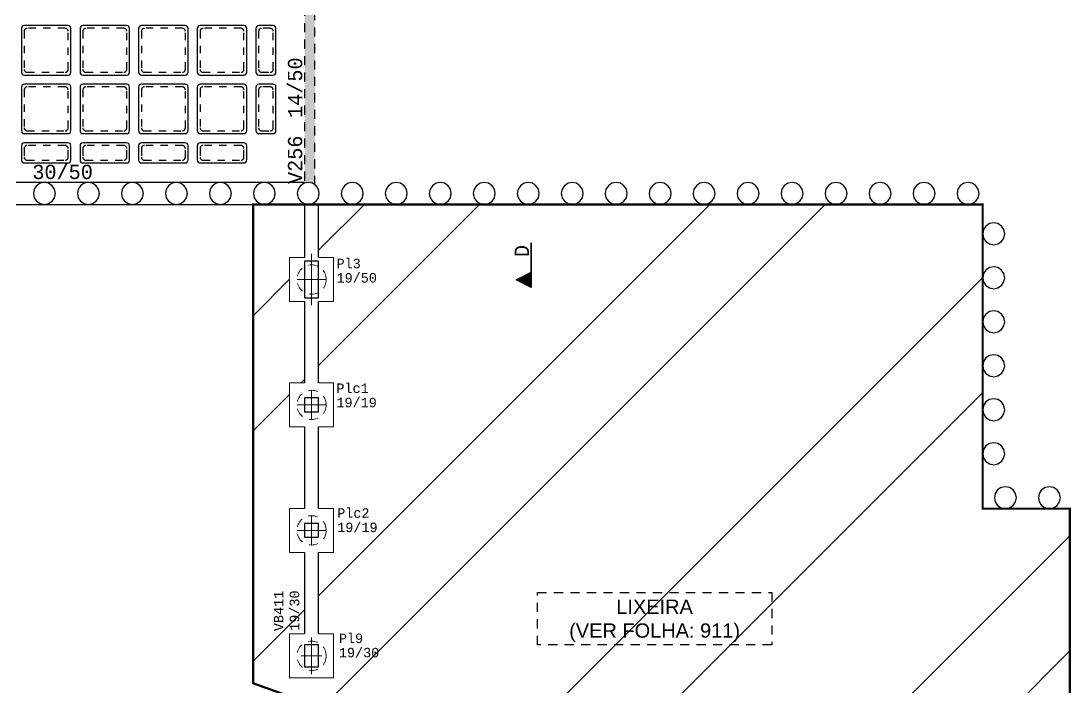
# Model space of a CAD drawing. Header units: millimetres. Extents: x -967 to 563, y -1588 to 506.
# Drawn here: x 59.74 to 74.06, y -275.43 to -266.34 of the extents above; entities that cross this region are included whole.
import ezdxf

# ---------------------------------------------------------------- set-up
doc = ezdxf.new("R2010")
doc.units = ezdxf.units.MM
doc.linetypes.add('ESTILO_TQS_0001', pattern=[1, 0.7, -0.3])
doc.linetypes.add('HIDDEN2', pattern=[0.1875, 0.125, -0.0625])
for name, color, linetype in [('1', 5, 'Continuous'), ('11', 7, 'Continuous'), ('12', 4, 'Continuous'), ('2', 2, 'Continuous'), ('208', 13, 'Continuous'), ('226', 9, 'Continuous'), ('242', 3, 'Continuous'), ('251', 5, 'Continuous'), ('252', 153, 'ESTILO_TQS_0001'), ('3', 2, 'Continuous'), ('4', 2, 'Continuous'), ('8', 7, 'Continuous'), ('9', 7, 'Continuous'), ('A_htc_alv', 7, 'Continuous'), ('COTAS', 1, 'Continuous')]:
    doc.layers.add(name, color=color, linetype=linetype)
for name, color, linetype, lineweight in [('BL_BORDE_ESTACAS', 1, 'Continuous', 9), ('BL_CONTORNO', 5, 'Continuous', 9), ('PILAR_EIXOS', 1, 'Continuous', 0)]:
    doc.layers.add(name, color=color, linetype=linetype, lineweight=lineweight)
doc.styles.add('ARIAL', font='arial.ttf')
doc.styles.add('TQS_LUCIDA_CONSOLE', font='lucon.TTF')

# ---------------------------------------------------------------- blocks, each defined once
blk = doc.blocks.new('_VAONER063700637000750007500')
at = {"layer": '251', "color": 8}
for p, q in [((-33.725, 29.725), (-33.725, -29.725)), ((29.725, 33.725), (-29.725, 33.725)), ((33.725, -29.725), (33.725, 29.725)), ((-29.725, -33.725), (29.725, -33.725))]:
    blk.add_line(p, q, dxfattribs=at)
for centre, start, end in [((-29.725, 29.725), 90, 180), ((29.725, 29.725), 0, 90), ((-29.725, -29.725), 180, 270), ((29.725, -29.725), 270, 0)]:
    blk.add_arc(centre, 4, start, end, dxfattribs=at)
at = {"layer": '252', "color": 8}
for p, q in [((25.975, 29.975), (-25.975, 29.975)), ((-29.975, 25.975), (-29.975, -25.975)), ((29.975, -25.975), (29.975, 25.975)), ((-25.975, -29.975), (25.975, -29.975))]:
    blk.add_line(p, q, dxfattribs=at)
for centre, start, end in [((-25.975, 25.975), 90, 180), ((25.975, 25.975), 0, 90), ((-25.975, -25.975), 180, 270), ((25.975, -25.975), 270, 0)]:
    blk.add_arc(centre, 4, start, end, dxfattribs=at)
blk = doc.blocks.new('_VAONER063700237000750007500')
at = {"layer": '251', "color": 8}
for p, q in [((-33.725, 9.725), (-33.725, -9.725)), ((29.725, 13.725), (-29.725, 13.725)), ((33.725, -9.725), (33.725, 9.725)), ((-29.725, -13.725), (29.725, -13.725))]:
    blk.add_line(p, q, dxfattribs=at)
for centre, start, end in [((-29.725, 9.725), 90, 180), ((29.725, 9.725), 0, 90), ((-29.725, -9.725), 180, 270), ((29.725, -9.725), 270, 0)]:
    blk.add_arc(centre, 4, start, end, dxfattribs=at)
at = {"layer": '252', "color": 8}
for p, q in [((-29.975, 5.975), (-29.975, -5.975)), ((25.975, 9.975), (-25.975, 9.975)), ((29.975, -5.975), (29.975, 5.975)), ((-25.975, -9.975), (25.975, -9.975))]:
    blk.add_line(p, q, dxfattribs=at)
for centre, start, end in [((-25.975, 5.975), 90, 180), ((25.975, 5.975), 0, 90), ((-25.975, -5.975), 180, 270), ((25.975, -5.975), 270, 0)]:
    blk.add_arc(centre, 4, start, end, dxfattribs=at)
blk = doc.blocks.new('_VAONER023700637000750007500')
at = {"layer": '251', "color": 8}
for p, q in [((-13.725, 29.725), (-13.725, -29.725)), ((9.725, 33.725), (-9.725, 33.725)), ((13.725, -29.725), (13.725, 29.725)), ((-9.725, -33.725), (9.725, -33.725))]:
    blk.add_line(p, q, dxfattribs=at)
for centre, start, end in [((-9.725, 29.725), 90, 180), ((9.725, 29.725), 0, 90), ((-9.725, -29.725), 180, 270), ((9.725, -29.725), 270, 0)]:
    blk.add_arc(centre, 4, start, end, dxfattribs=at)
at = {"layer": '252', "color": 8}
for p, q in [((5.975, 29.975), (-5.975, 29.975)), ((-9.975, 25.975), (-9.975, -25.975)), ((9.975, -25.975), (9.975, 25.975)), ((-5.975, -29.975), (5.975, -29.975))]:
    blk.add_line(p, q, dxfattribs=at)
for centre, start, end in [((-5.975, 25.975), 90, 180), ((5.975, 25.975), 0, 90), ((-5.975, -25.975), 180, 270), ((5.975, -25.975), 270, 0)]:
    blk.add_arc(centre, 4, start, end, dxfattribs=at)
blk = doc.blocks.new('NERVURADA TÉRREO 1 MODELO 2 (LO) R0')
at = {"layer": '208', "xscale": 0.01, "yscale": 0.01, "zscale": 0.01}
for name, p in [('_VAONER063700637000750007500', (732.253, -779.906)), ('_VAONER063700637000750007500', (733.053, -779.906)), ('_VAONER063700637000750007500', (733.852, -779.906)), ('_VAONER063700637000750007500', (734.652, -779.906)), ('_VAONER023700637000750007500', (735.251, -779.906)), ('_VAONER063700637000750007500', (732.253, -780.705)), ('_VAONER063700637000750007500', (733.053, -780.705)), ('_VAONER063700637000750007500', (733.852, -780.705)), ('_VAONER063700637000750007500', (734.652, -780.705)), ('_VAONER023700637000750007500', (735.251, -780.705)), ('_VAONER063700237000750007500', (732.253, -781.305)), ('_VAONER063700237000750007500', (733.053, -781.305)), ('_VAONER063700237000750007500', (733.852, -781.305)), ('_VAONER063700237000750007500', (734.652, -781.305))]:
    blk.add_blockref(name, p, dxfattribs=at)
blk = doc.blocks.new('Eixos do pilar')
at = {"layer": 'PILAR_EIXOS'}
for p, q in [((0, -0.5), (0, 0.5)), ((-0.5, 0), (0.5, 0))]:
    blk.add_line(p, q, dxfattribs=at)
blk = doc.blocks.new('MAS. FUND. LIXEIRA (LO) R0')
at = {"layer": '1', "color": 8}
for points in [[(771.812, -397.948), (771.812, -398.672)], [(772.002, -398.672), (772.002, -397.948)], [(771.812, -399.272), (771.812, -400.383)], [(772.002, -400.383), (772.002, -399.272)], [(771.812, -400.983), (771.812, -402.094)], [(772.002, -402.094), (772.002, -400.983)], [(771.812, -402.694), (771.812, -403.806)], [(772.002, -403.806), (772.002, -402.694)]]:
    blk.add_lwpolyline(points, dxfattribs=at)
at = {"layer": '2', "color": 8}
for points in [[(771.812, -399.222), (772.002, -399.222), (772.002, -398.722), (771.812, -398.722), (771.812, -399.222)], [(771.812, -404.256), (772.002, -404.256), (772.002, -403.956), (771.812, -403.956), (771.812, -404.256)]]:
    blk.add_lwpolyline(points, dxfattribs=at)
at = {"layer": '242', "color": 8}
for p, q in [((771.907, -400.683), (771.907, -400.683)), ((771.907, -402.394), (771.907, -402.394))]:
    blk.add_line(p, q, dxfattribs=at)
at = {"layer": '4', "color": 8}
for points in [[(771.812, -400.778), (772.002, -400.778), (772.002, -400.588), (771.812, -400.588), (771.812, -400.778)], [(771.812, -402.489), (772.002, -402.489), (772.002, -402.299), (771.812, -402.299), (771.812, -402.489)]]:
    blk.add_lwpolyline(points, dxfattribs=at)
at = {"layer": 'BL_BORDE_ESTACAS', "color": 8, "linetype": 'HIDDEN2'}
for centre in [(771.907, -398.972), (771.907, -400.683), (771.907, -402.394), (771.907, -404.106)]:
    blk.add_circle(centre, 0.2, dxfattribs=at)
at = {"layer": 'BL_CONTORNO', "color": 8}
for p, q in [((771.812, -398.672), (771.607, -398.672)), ((771.607, -398.672), (771.607, -399.272)), ((772.207, -398.672), (772.002, -398.672)), ((772.207, -399.272), (772.207, -398.672)), ((771.607, -399.272), (771.812, -399.272)), ((771.607, -399.272), (771.607, -399.272)), ((772.002, -399.272), (772.207, -399.272)), ((771.812, -400.383), (771.607, -400.383)), ((771.607, -400.383), (771.607, -400.983)), ((772.207, -400.383), (772.002, -400.383)), ((772.207, -400.983), (772.207, -400.383)), ((771.607, -400.983), (771.812, -400.983)), ((771.607, -400.983), (771.607, -400.983)), ((772.002, -400.983), (772.207, -400.983)), ((771.812, -402.094), (771.607, -402.094)), ((771.607, -402.094), (771.607, -402.694)), ((772.207, -402.094), (772.002, -402.094)), ((772.207, -402.694), (772.207, -402.094)), ((771.607, -402.694), (771.812, -402.694)), ((771.607, -402.694), (771.607, -402.694)), ((772.002, -402.694), (772.207, -402.694)), ((771.812, -403.806), (771.607, -403.806)), ((771.607, -403.806), (771.607, -404.406)), ((772.207, -403.806), (772.002, -403.806)), ((772.207, -404.406), (772.207, -403.806)), ((771.607, -404.406), (772.207, -404.406)), ((771.607, -404.406), (771.607, -404.406))]:
    blk.add_line(p, q, dxfattribs=at)
at = {"layer": 'PILAR_EIXOS', "color": 8, "xscale": 0.39}
for p, yscale in [((771.907, -398.972), 0.7), ((771.907, -400.683), 0.39), ((771.907, -402.394), 0.39)]:
    blk.add_blockref('Eixos do pilar', p, dxfattribs=dict(at, yscale=yscale))
at = {"layer": 'PILAR_EIXOS', "color": 8, "xscale": 0.2808, "yscale": 0.504, "zscale": 0.7200000000000001}
blk.add_blockref('Eixos do pilar', (771.907, -404.106), dxfattribs=at)
at = {"layer": '11', "color": 8, "linetype": 'Continuous', "style": 'TQS_LUCIDA_CONSOLE'}
blk.add_text('19/30', height=0.13, rotation=90, dxfattribs=at).set_placement((771.738, -403.765))
at = {"layer": '12', "color": 8, "linetype": 'Continuous', "style": 'TQS_LUCIDA_CONSOLE'}
for s, p in [('19/50', (772.247, -399.013)), ('19/19', (772.245, -400.715)), ('19/19', (772.256, -402.418)), ('19/30', (772.279, -404.127))]:
    blk.add_text(s, height=0.13, dxfattribs=at).set_placement(p)
at = {"layer": '8', "color": 8, "linetype": 'Continuous', "style": 'TQS_LUCIDA_CONSOLE'}
blk.add_text('VB411', height=0.13, rotation=90, dxfattribs=at).set_placement((771.522, -403.769))
at = {"layer": '9', "color": 8, "linetype": 'Continuous', "style": 'TQS_LUCIDA_CONSOLE'}
for s, p in [('Pl3', (772.247, -398.818)), ('Plc1', (772.245, -400.52)), ('Plc2', (772.256, -402.223)), ('Pl9', (772.279, -403.932))]:
    blk.add_text(s, height=0.13, dxfattribs=at).set_placement(p)
blk = doc.blocks.new('_CORTEA')
for p, q in [((-1.215955, 0), (-1.008539, 0.414832)), ((-1.213134, 0.001738), (-1.008539, 0.41093)), ((-1.070407, 0.287191), (-0.946671, 0.287191)), ((-1.054453, 0.319101), (-0.962626, 0.319101)), ((-1.038497, 0.351012), (-0.978581, 0.351012)), ((-1.022543, 0.382922), (-0.994535, 0.382922)), ((-1.008539, 0.414832), (-0.801992, 0.001738)), ((-1.008539, 0.410929), (-0.803943, 0.001739)), ((0, 0), (-1.215955, 0)), ((-1.213134, 0.001739), (0, 0.001739)), ((-1.198048, 0.03191), (-0.819029, 0.03191)), ((-1.182092, 0.06382), (-0.834984, 0.06382)), ((-1.166137, 0.09573), (-0.85094, 0.09573)), ((-1.150182, 0.12764), (-0.866895, 0.12764)), ((-1.134225, 0.159551), (-0.882851, 0.159551)), ((-1.11827, 0.191461), (-0.898806, 0.191461)), ((-1.102411, 0.223182), (-0.91476, 0.223369)), ((-1.086361, 0.255281), (-0.930716, 0.255281))]:
    blk.add_line(p, q)
blk.add_lwpolyline([(-1.213134, 0.001739), (-1.008539, 0.410929), (-0.803943, 0.001739), (-1.213134, 0.001739)])
blk = doc.blocks.new('MAS. CONTENÇÃO TÉRREO 1 (LO) R0')
at = {"layer": '3', "color": 8}
for points in [[(832.264, -666.476), (832.253, -666.418), (832.22, -666.37), (832.171, -666.337), (832.114, -666.326), (832.057, -666.337), (832.008, -666.37), (831.975, -666.418), (831.964, -666.476), (831.975, -666.533), (832.008, -666.582), (832.057, -666.614), (832.114, -666.626), (832.171, -666.614), (832.22, -666.582), (832.253, -666.533), (832.264, -666.476)], [(832.864, -666.476), (832.853, -666.418), (832.82, -666.37), (832.771, -666.337), (832.714, -666.326), (832.657, -666.337), (832.608, -666.37), (832.575, -666.418), (832.564, -666.476), (832.575, -666.533), (832.608, -666.582), (832.657, -666.614), (832.714, -666.626), (832.771, -666.614), (832.82, -666.582), (832.853, -666.533), (832.864, -666.476)], [(833.464, -666.476), (833.453, -666.418), (833.42, -666.37), (833.371, -666.337), (833.314, -666.326), (833.257, -666.337), (833.208, -666.37), (833.175, -666.418), (833.164, -666.476), (833.175, -666.533), (833.208, -666.582), (833.257, -666.614), (833.314, -666.626), (833.371, -666.614), (833.42, -666.582), (833.453, -666.533), (833.464, -666.476)], [(834.064, -666.476), (834.053, -666.418), (834.02, -666.37), (833.971, -666.337), (833.914, -666.326), (833.857, -666.337), (833.808, -666.37), (833.775, -666.418), (833.764, -666.476), (833.775, -666.533), (833.808, -666.582), (833.857, -666.614), (833.914, -666.626), (833.971, -666.614), (834.02, -666.582), (834.053, -666.533), (834.064, -666.476)], [(834.664, -666.476), (834.653, -666.418), (834.62, -666.37), (834.571, -666.337), (834.514, -666.326), (834.457, -666.337), (834.408, -666.37), (834.375, -666.418), (834.364, -666.476), (834.375, -666.533), (834.408, -666.582), (834.457, -666.614), (834.514, -666.626), (834.571, -666.614), (834.62, -666.582), (834.653, -666.533), (834.664, -666.476)], [(835.264, -666.476), (835.253, -666.418), (835.22, -666.37), (835.171, -666.337), (835.114, -666.326), (835.057, -666.337), (835.008, -666.37), (834.975, -666.418), (834.964, -666.476), (834.975, -666.533), (835.008, -666.582), (835.057, -666.614), (835.114, -666.626), (835.171, -666.614), (835.22, -666.582), (835.253, -666.533), (835.264, -666.476)], [(835.864, -666.476), (835.853, -666.418), (835.82, -666.37), (835.771, -666.337), (835.714, -666.326), (835.657, -666.337), (835.608, -666.37), (835.575, -666.418), (835.564, -666.476), (835.575, -666.533), (835.608, -666.582), (835.657, -666.614), (835.714, -666.626), (835.771, -666.614), (835.82, -666.582), (835.853, -666.533), (835.864, -666.476)], [(836.464, -666.476), (836.453, -666.418), (836.42, -666.37), (836.371, -666.337), (836.314, -666.326), (836.257, -666.337), (836.208, -666.37), (836.175, -666.418), (836.164, -666.476), (836.175, -666.533), (836.208, -666.582), (836.257, -666.614), (836.314, -666.626), (836.371, -666.614), (836.42, -666.582), (836.453, -666.533), (836.464, -666.476)], [(837.064, -666.476), (837.053, -666.418), (837.02, -666.37), (836.971, -666.337), (836.914, -666.326), (836.857, -666.337), (836.808, -666.37), (836.775, -666.418), (836.764, -666.476), (836.775, -666.533), (836.808, -666.582), (836.857, -666.614), (836.914, -666.626), (836.971, -666.614), (837.02, -666.582), (837.053, -666.533), (837.064, -666.476)], [(837.664, -666.476), (837.653, -666.418), (837.62, -666.37), (837.571, -666.337), (837.514, -666.326), (837.457, -666.337), (837.408, -666.37), (837.375, -666.418), (837.364, -666.476), (837.375, -666.533), (837.408, -666.582), (837.457, -666.614), (837.514, -666.626), (837.571, -666.614), (837.62, -666.582), (837.653, -666.533), (837.664, -666.476)], [(838.264, -666.476), (838.253, -666.418), (838.22, -666.37), (838.171, -666.337), (838.114, -666.326), (838.057, -666.337), (838.008, -666.37), (837.975, -666.418), (837.964, -666.476), (837.975, -666.533), (838.008, -666.582), (838.057, -666.614), (838.114, -666.626), (838.171, -666.614), (838.22, -666.582), (838.253, -666.533), (838.264, -666.476)], [(838.864, -666.476), (838.853, -666.418), (838.82, -666.37), (838.771, -666.337), (838.714, -666.326), (838.657, -666.337), (838.608, -666.37), (838.575, -666.418), (838.564, -666.476), (838.575, -666.533), (838.608, -666.582), (838.657, -666.614), (838.714, -666.626), (838.771, -666.614), (838.82, -666.582), (838.853, -666.533), (838.864, -666.476)], [(839.464, -666.476), (839.453, -666.418), (839.42, -666.37), (839.371, -666.337), (839.314, -666.326), (839.257, -666.337), (839.208, -666.37), (839.175, -666.418), (839.164, -666.476), (839.175, -666.533), (839.208, -666.582), (839.257, -666.614), (839.314, -666.626), (839.371, -666.614), (839.42, -666.582), (839.453, -666.533), (839.464, -666.476)], [(840.064, -666.476), (840.053, -666.418), (840.02, -666.37), (839.971, -666.337), (839.914, -666.326), (839.857, -666.337), (839.808, -666.37), (839.775, -666.418), (839.764, -666.476), (839.775, -666.533), (839.808, -666.582), (839.857, -666.614), (839.914, -666.626), (839.971, -666.614), (840.02, -666.582), (840.053, -666.533), (840.064, -666.476)], [(840.664, -666.476), (840.653, -666.418), (840.62, -666.37), (840.571, -666.337), (840.514, -666.326), (840.457, -666.337), (840.408, -666.37), (840.375, -666.418), (840.364, -666.476), (840.375, -666.533), (840.408, -666.582), (840.457, -666.614), (840.514, -666.626), (840.571, -666.614), (840.62, -666.582), (840.653, -666.533), (840.664, -666.476)], [(841.264, -666.476), (841.253, -666.418), (841.22, -666.37), (841.171, -666.337), (841.114, -666.326), (841.057, -666.337), (841.008, -666.37), (840.975, -666.418), (840.964, -666.476), (840.975, -666.533), (841.008, -666.582), (841.057, -666.614), (841.114, -666.626), (841.171, -666.614), (841.22, -666.582), (841.253, -666.533), (841.264, -666.476)], [(841.614, -667.026), (841.603, -666.968), (841.57, -666.92), (841.521, -666.887), (841.464, -666.876), (841.407, -666.887), (841.358, -666.92), (841.325, -666.968), (841.314, -667.026), (841.325, -667.083), (841.358, -667.132), (841.407, -667.164), (841.464, -667.176), (841.521, -667.164), (841.57, -667.132), (841.603, -667.083), (841.614, -667.026)], [(841.614, -667.626), (841.603, -667.568), (841.57, -667.52), (841.521, -667.487), (841.464, -667.476), (841.407, -667.487), (841.358, -667.52), (841.325, -667.568), (841.314, -667.626), (841.325, -667.683), (841.358, -667.732), (841.407, -667.764), (841.464, -667.776), (841.521, -667.764), (841.57, -667.732), (841.603, -667.683), (841.614, -667.626)], [(841.614, -668.226), (841.603, -668.168), (841.57, -668.12), (841.521, -668.087), (841.464, -668.076), (841.407, -668.087), (841.358, -668.12), (841.325, -668.168), (841.314, -668.226), (841.325, -668.283), (841.358, -668.332), (841.407, -668.364), (841.464, -668.376), (841.521, -668.364), (841.57, -668.332), (841.603, -668.283), (841.614, -668.226)], [(841.614, -668.826), (841.603, -668.768), (841.57, -668.72), (841.521, -668.687), (841.464, -668.676), (841.407, -668.687), (841.358, -668.72), (841.325, -668.768), (841.314, -668.826), (841.325, -668.883), (841.358, -668.932), (841.407, -668.964), (841.464, -668.976), (841.521, -668.964), (841.57, -668.932), (841.603, -668.883), (841.614, -668.826)], [(841.614, -669.426), (841.603, -669.368), (841.57, -669.32), (841.521, -669.287), (841.464, -669.276), (841.407, -669.287), (841.358, -669.32), (841.325, -669.368), (841.314, -669.426), (841.325, -669.483), (841.358, -669.532), (841.407, -669.564), (841.464, -669.576), (841.521, -669.564), (841.57, -669.532), (841.603, -669.483), (841.614, -669.426)], [(841.614, -670.026), (841.603, -669.968), (841.57, -669.92), (841.521, -669.887), (841.464, -669.876), (841.407, -669.887), (841.358, -669.92), (841.325, -669.968), (841.314, -670.026), (841.325, -670.083), (841.358, -670.132), (841.407, -670.164), (841.464, -670.176), (841.521, -670.164), (841.57, -670.132), (841.603, -670.083), (841.614, -670.026)], [(841.774, -670.626), (841.763, -670.568), (841.73, -670.52), (841.681, -670.487), (841.624, -670.476), (841.567, -670.487), (841.518, -670.52), (841.485, -670.568), (841.474, -670.626), (841.485, -670.683), (841.518, -670.732), (841.567, -670.764), (841.624, -670.776), (841.681, -670.764), (841.73, -670.732), (841.763, -670.683), (841.774, -670.626)], [(842.374, -670.626), (842.363, -670.568), (842.33, -670.52), (842.281, -670.487), (842.224, -670.476), (842.167, -670.487), (842.118, -670.52), (842.085, -670.568), (842.074, -670.626), (842.085, -670.683), (842.118, -670.732), (842.167, -670.764), (842.224, -670.776), (842.281, -670.764), (842.33, -670.732), (842.363, -670.683), (842.374, -670.626)]]:
    blk.add_lwpolyline(points, dxfattribs=at)
at = {"layer": '4', "color": 8}
for points in [[(828.664, -666.476), (828.653, -666.418), (828.62, -666.37), (828.571, -666.337), (828.514, -666.326), (828.457, -666.337), (828.408, -666.37), (828.375, -666.418), (828.364, -666.476), (828.375, -666.533), (828.408, -666.582), (828.457, -666.614), (828.514, -666.626), (828.571, -666.614), (828.62, -666.582), (828.653, -666.533), (828.664, -666.476)], [(829.264, -666.476), (829.253, -666.418), (829.22, -666.37), (829.171, -666.337), (829.114, -666.326), (829.057, -666.337), (829.008, -666.37), (828.975, -666.418), (828.964, -666.476), (828.975, -666.533), (829.008, -666.582), (829.057, -666.614), (829.114, -666.626), (829.171, -666.614), (829.22, -666.582), (829.253, -666.533), (829.264, -666.476)], [(829.864, -666.476), (829.853, -666.418), (829.82, -666.37), (829.771, -666.337), (829.714, -666.326), (829.657, -666.337), (829.608, -666.37), (829.575, -666.418), (829.564, -666.476), (829.575, -666.533), (829.608, -666.582), (829.657, -666.614), (829.714, -666.626), (829.771, -666.614), (829.82, -666.582), (829.853, -666.533), (829.864, -666.476)], [(830.464, -666.476), (830.453, -666.418), (830.42, -666.37), (830.371, -666.337), (830.314, -666.326), (830.257, -666.337), (830.208, -666.37), (830.175, -666.418), (830.164, -666.476), (830.175, -666.533), (830.208, -666.582), (830.257, -666.614), (830.314, -666.626), (830.371, -666.614), (830.42, -666.582), (830.453, -666.533), (830.464, -666.476)], [(831.064, -666.476), (831.053, -666.418), (831.02, -666.37), (830.971, -666.337), (830.914, -666.326), (830.857, -666.337), (830.808, -666.37), (830.775, -666.418), (830.764, -666.476), (830.775, -666.533), (830.808, -666.582), (830.857, -666.614), (830.914, -666.626), (830.971, -666.614), (831.02, -666.582), (831.053, -666.533), (831.064, -666.476)], [(831.664, -666.476), (831.653, -666.418), (831.62, -666.37), (831.571, -666.337), (831.514, -666.326), (831.457, -666.337), (831.408, -666.37), (831.375, -666.418), (831.364, -666.476), (831.375, -666.533), (831.408, -666.582), (831.457, -666.614), (831.514, -666.626), (831.571, -666.614), (831.62, -666.582), (831.653, -666.533), (831.664, -666.476)]]:
    blk.add_lwpolyline(points, dxfattribs=at)

msp = doc.modelspace()

# ---------------------------------------------------------------- hatches: boundary and pattern name
at = {"layer": 'A_htc_alv', "linetype": 'ByBlock', "true_color": 0x51a904}
h = msp.add_hatch(color=74, dxfattribs=at)
h.dxf.hatch_style = 1
h.paths.add_polyline_path([(63.7457, -264.7921), (63.6057, -264.7921), (63.6057, -268.5421), (63.6557, -268.5421), (63.7131, -268.5536), (63.7457, -268.5753)])
at = {"layer": 'A_htc_alv', "linetype": 'ByBlock', "true_color": 0xe5e878}
h = msp.add_hatch(dxfattribs=at)
h.set_pattern_fill('ANSI32', color=61, scale=0.35)
h.set_pattern_definition([(45, (-781.3485, 45.1883), (-2.357317, 2.357317), []), (45, (-779.777, 45.1883), (-2.357317, 2.357317), [])])
h.paths.add_polyline_path([(72.8557, -268.8421), (63.7957, -268.8421), (63.7957, -269.5663), (64.0007, -269.5663), (64.0007, -270.1663), (63.7957, -270.1663), (63.7957, -271.2773), (64.0007, -271.2773), (64.0007, -271.8773), (63.7957, -271.8773), (63.7957, -272.9883), (64.0007, -272.9883), (64.0007, -273.5883), (63.7957, -273.5883), (63.7957, -274.6994), (64.0007, -274.6994), (64.0007, -275.2994), (63.4007, -275.2994), (63.4007, -274.6994), (63.6057, -274.6994), (63.6057, -273.5883), (63.4007, -273.5883), (63.4007, -272.9883), (63.6057, -272.9883), (63.6057, -271.8773), (63.4007, -271.8773), (63.4007, -271.2773), (63.6057, -271.2773), (63.6057, -270.1663), (63.4007, -270.1663), (63.4007, -269.5663), (63.6057, -269.5663), (63.6057, -268.8421), (62.9039, -268.8421), (62.9039, -275.3741), (74.0457, -279.3911), (74.0457, -272.9921), (72.8557, -272.9921)])
h.paths.add_polyline_path([(63.6094, -274.7061), (63.6094, -273.9859), (63.3244, -273.9859), (63.3244, -274.7061)], flags=25)
h.paths.add_polyline_path([(63.3542, -274.7014), (63.3542, -273.9994), (63.1237, -273.9994), (63.1237, -274.7014)], flags=24)
h.paths.add_polyline_path([(64.0021, -273.3894), (64.7223, -273.3894), (64.7223, -273.1044), (64.0021, -273.1044)], flags=24)
h.paths.add_polyline_path([(64.009, -273.1601), (64.5904, -273.1601), (64.5904, -272.9163), (64.009, -272.9163)], flags=24)
h.paths.add_polyline_path([(63.9917, -271.6868), (64.7118, -271.6868), (64.7118, -271.4019), (63.9917, -271.4019)], flags=25)
h.paths.add_polyline_path([(63.9985, -271.4575), (64.5799, -271.4575), (64.5799, -271.2137), (63.9985, -271.2137)], flags=25)
h.paths.add_polyline_path([(63.9939, -269.9847), (64.7141, -269.9847), (64.7141, -269.6997), (63.9939, -269.6997)], flags=25)
h.paths.add_polyline_path([(64.0005, -269.7568), (64.4575, -269.7568), (64.4575, -269.5112), (64.0005, -269.5112)], flags=25)
h.paths.add_polyline_path([(64.025, -275.0989), (64.7452, -275.0989), (64.7452, -274.8139), (64.025, -274.8139)], flags=24)
h.paths.add_polyline_path([(64.0315, -274.8711), (64.4885, -274.8711), (64.4885, -274.6255), (64.0315, -274.6255)], flags=24)
h.paths.add_polyline_path([(66.7331, -274.085), (66.7331, -274.9583), (70.0268, -274.9583), (70.0268, -274.085)], flags=24)

# ---------------------------------------------------------------- linework, layer by layer
at = {"color": 41, "linetype": 'HIDDEN2', "true_color": 0xf4ee51, "const_width": 0.03}
msp.add_lwpolyline([(74.0457, -279.3911), (62.9039, -275.3741), (62.9039, -268.8421), (72.8557, -268.8421), (72.8557, -272.9921), (74.0457, -272.9921), (74.0457, -279.3911)], dxfattribs=at)
at = {"layer": '1', "linetype": 'HIDDEN2'}
for points in [[(63.6057, -264.7921), (63.6057, -268.5521)], [(63.7457, -268.5753), (63.7457, -264.7921)]]:
    msp.add_lwpolyline(points, dxfattribs=at)
at = {"layer": '1'}
for points in [[(60.1557, -268.5421), (59.5557, -268.5421)], [(60.7557, -268.5421), (60.1557, -268.5421)], [(61.3557, -268.5421), (60.7557, -268.5421)], [(61.9557, -268.5421), (61.3557, -268.5421)], [(62.5557, -268.5421), (61.9557, -268.5421)], [(63.1557, -268.5421), (62.5557, -268.5421)], [(63.6057, -268.5421), (63.1557, -268.5421)], [(59.5557, -268.8421), (60.1557, -268.8421)], [(60.1557, -268.8421), (60.7557, -268.8421)], [(60.7557, -268.8421), (61.3557, -268.8421)], [(61.3557, -268.8421), (61.9557, -268.8421)], [(61.9557, -268.8421), (62.5557, -268.8421)], [(62.5557, -268.8421), (63.1557, -268.8421)], [(63.1557, -268.8421), (63.7957, -268.8421)]]:
    msp.add_lwpolyline(points, dxfattribs=at)

# ---------------------------------------------------------------- block references
at = {"layer": '226', "xscale": 0.5, "yscale": 0.5, "zscale": 0.01, "rotation": 90}
msp.add_blockref('_CORTEA', (66.6981, -269.3645), dxfattribs=at)
at = {"layer": 'COTAS', "color": 40, "linetype": 'ByBlock', "true_color": 0xf8d731}
msp.add_blockref('NERVURADA TÉRREO 1 MODELO 2 (LO) R0', (-672.1735, 513.1676), dxfattribs=at)
at = {"layer": 'COTAS', "color": 3, "linetype": 'ByBlock'}
for name, p in [('MAS. CONTENÇÃO TÉRREO 1 (LO) R0', (-768.4582, 397.7837)), ('MAS. FUND. LIXEIRA (LO) R0', (-708.206, 129.1061))]:
    msp.add_blockref(name, p, dxfattribs=at)

# ---------------------------------------------------------------- texts
at = {"color": 41, "linetype": 'HIDDEN2', "true_color": 0xf4ee51, "insert": (68.38, -274.5217), "char_height": 0.195, "width": 3.001211, "attachment_point": 5, "style": 'ARIAL', "bg_fill": 16, "box_fill_scale": 1.5, "bg_fill_color": 256, "bg_fill_transparency": 0}
msp.add_mtext('\\pxqc;LIXEIRA \\P(VER FOLHA: 911)', dxfattribs=at)
at = {"layer": '11', "linetype": 'Continuous', "style": 'TQS_LUCIDA_CONSOLE'}
msp.add_text('14/50', height=0.195, rotation=90, dxfattribs=at).set_placement((63.5732, -267.6616))
msp.add_text('30/50', height=0.195, dxfattribs=at).set_placement((59.8905, -268.4949))
at = {"layer": '226', "style": 'TQS_LUCIDA_CONSOLE'}
msp.add_text('D', height=0.195, rotation=90, dxfattribs=at).set_placement((66.6656, -269.5595))
at = {"layer": '8', "linetype": 'Continuous', "style": 'TQS_LUCIDA_CONSOLE'}
msp.add_text('V256', height=0.195, rotation=90, dxfattribs=at).set_placement((63.5732, -268.5621))

doc.saveas('drawing.dxf')
